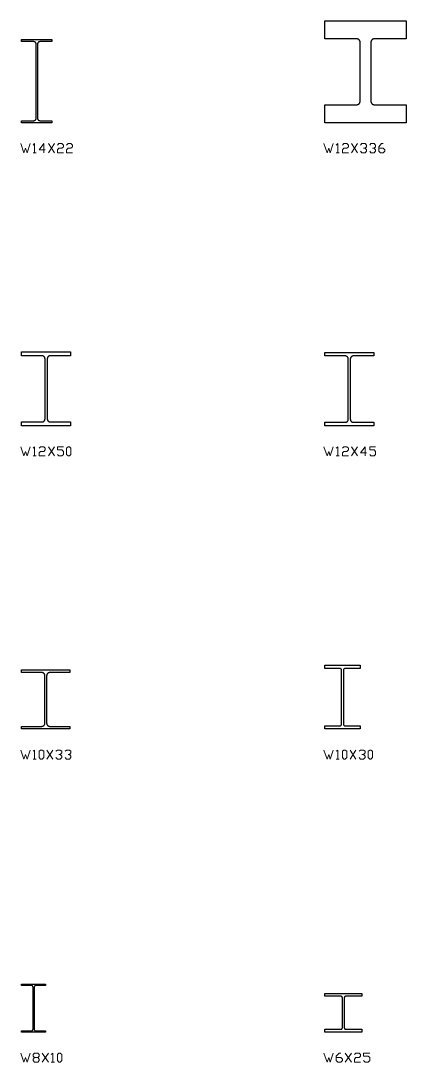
# Model space of a CAD drawing. Header units: inches. Extents: x 0 to 967, y -705 to 45.
# Drawn here: x 899.9 to 963.4, y -655 to -483.2 of the extents above; entities that cross this region are included whole.
import ezdxf

# ---------------------------------------------------------------- set-up
doc = ezdxf.new("R2010")
doc.units = ezdxf.units.IN
doc.header["$MEASUREMENT"] = 0
doc.layers.add('AISC_STEEL', color=7, linetype='Continuous')

msp = doc.modelspace()

# ---------------------------------------------------------------- linework, layer by layer
at = {"color": 3, "lineweight": 0}
for p, q in [((901.88, -504.95), (902.4, -504.95)), ((904.41, -504.95), (905.39, -503.45)), ((904.41, -503.45), (905.39, -504.95)), ((951.87, -504.95), (952.38, -504.95)), ((954.4, -504.95), (955.38, -503.45)), ((954.4, -503.45), (955.38, -504.95)), ((904.41, -554.93), (905.39, -553.44)), ((904.41, -553.44), (905.39, -554.93)), ((954.4, -554.93), (955.38, -553.44)), ((954.4, -553.44), (955.38, -554.93)), ((901.88, -554.93), (902.4, -554.93)), ((951.87, -554.93), (952.38, -554.93)), ((904.15, -604.97), (905.13, -603.47)), ((904.15, -603.47), (905.13, -604.97)), ((954.14, -604.97), (955.12, -603.47)), ((954.14, -603.47), (955.12, -604.97)), ((901.88, -604.97), (902.4, -604.97)), ((951.87, -604.97), (952.38, -604.97)), ((902.14, -654.18), (902.66, -654.18)), ((903.38, -654.96), (904.41, -653.46)), ((903.38, -653.46), (904.41, -654.96)), ((953.36, -654.96), (954.4, -653.46)), ((953.36, -653.46), (954.4, -654.96)), ((904.88, -654.96), (905.39, -654.96))]:
    msp.add_line(p, q, dxfattribs=at)
for points in [[(899.87, -503.45), (900.38, -504.95), (900.64, -504.23), (900.9, -504.95), (901.42, -503.45)], [(901.88, -503.71), (902.14, -503.45), (902.14, -504.95)], [(903.89, -504.48), (902.91, -504.48), (903.64, -503.45), (903.64, -504.95)], [(905.91, -503.71), (906.11, -503.45), (906.63, -503.45), (906.89, -503.71), (906.89, -503.97), (906.63, -504.23), (906.11, -504.23), (905.91, -504.48), (905.91, -504.95), (906.89, -504.95)], [(907.41, -503.71), (907.66, -503.45), (908.13, -503.45), (908.39, -503.71), (908.39, -503.97), (908.13, -504.23), (907.66, -504.23), (907.41, -504.48), (907.41, -504.95), (908.39, -504.95)], [(949.85, -503.45), (950.37, -504.95), (950.63, -504.23), (950.89, -504.95), (951.35, -503.45)], [(951.87, -503.71), (952.12, -503.45), (952.12, -504.95)], [(952.9, -503.71), (953.11, -503.45), (953.62, -503.45), (953.88, -503.71), (953.88, -503.97), (953.62, -504.23), (953.11, -504.23), (952.9, -504.48), (952.9, -504.95), (953.88, -504.95)], [(955.89, -503.71), (956.1, -503.45), (956.62, -503.45), (956.88, -503.71), (956.88, -503.97), (956.62, -504.23)], [(956.36, -504.23), (956.62, -504.23), (956.88, -504.48), (956.88, -504.69), (956.62, -504.95), (956.1, -504.95), (955.89, -504.69)], [(957.39, -503.71), (957.6, -503.45), (958.11, -503.45), (958.37, -503.71), (958.37, -503.97), (958.11, -504.23)], [(957.86, -504.23), (958.11, -504.23), (958.37, -504.48), (958.37, -504.69), (958.11, -504.95), (957.6, -504.95), (957.39, -504.69)], [(958.89, -504.23), (959.61, -504.23), (959.87, -504.48), (959.87, -504.69), (959.61, -504.95), (959.15, -504.95), (958.89, -504.69), (958.89, -503.97), (959.35, -503.45), (959.61, -503.45)], [(899.87, -553.44), (900.38, -554.93), (900.64, -554.21), (900.9, -554.93), (901.42, -553.44)], [(901.88, -553.69), (902.14, -553.44), (902.14, -554.93)], [(902.91, -553.69), (903.12, -553.44), (903.64, -553.44), (903.89, -553.69), (903.89, -553.95), (903.64, -554.21), (903.12, -554.21), (902.91, -554.47), (902.91, -554.93), (903.89, -554.93)], [(905.91, -554.73), (906.11, -554.93), (906.63, -554.93), (906.89, -554.73), (906.89, -554.21), (906.63, -553.95), (905.91, -553.95), (905.91, -553.44), (906.89, -553.44)], [(949.85, -553.44), (950.37, -554.93), (950.63, -554.21), (950.89, -554.93), (951.35, -553.44)], [(951.87, -553.69), (952.12, -553.44), (952.12, -554.93)], [(952.9, -553.69), (953.11, -553.44), (953.62, -553.44), (953.88, -553.69), (953.88, -553.95), (953.62, -554.21), (953.11, -554.21), (952.9, -554.47), (952.9, -554.93), (953.88, -554.93)], [(956.88, -554.47), (955.89, -554.47), (956.62, -553.44), (956.62, -554.93)], [(957.39, -554.73), (957.6, -554.93), (958.11, -554.93), (958.37, -554.73), (958.37, -554.21), (958.11, -553.95), (957.39, -553.95), (957.39, -553.44), (958.37, -553.44)], [(899.87, -603.47), (900.38, -604.97), (900.64, -604.2), (900.9, -604.97), (901.42, -603.47)], [(901.88, -603.68), (902.14, -603.47), (902.14, -604.97)], [(905.65, -603.68), (905.91, -603.47), (906.37, -603.47), (906.63, -603.68), (906.63, -603.94), (906.37, -604.2)], [(906.11, -604.2), (906.37, -604.2), (906.63, -604.46), (906.63, -604.71), (906.37, -604.97), (905.91, -604.97), (905.65, -604.71)], [(907.15, -603.68), (907.41, -603.47), (907.87, -603.47), (908.13, -603.68), (908.13, -603.94), (907.87, -604.2)], [(907.66, -604.2), (907.87, -604.2), (908.13, -604.46), (908.13, -604.71), (907.87, -604.97), (907.41, -604.97), (907.15, -604.71)], [(949.85, -603.47), (950.37, -604.97), (950.63, -604.2), (950.89, -604.97), (951.35, -603.47)], [(951.87, -603.68), (952.12, -603.47), (952.12, -604.97)], [(955.64, -603.68), (955.89, -603.47), (956.36, -603.47), (956.62, -603.68), (956.62, -603.94), (956.36, -604.2)], [(956.1, -604.2), (956.36, -604.2), (956.62, -604.46), (956.62, -604.71), (956.36, -604.97), (955.89, -604.97), (955.64, -604.71)], [(899.87, -653.46), (900.38, -654.96), (900.64, -654.18), (900.9, -654.96), (901.42, -653.46)], [(904.88, -653.72), (905.13, -653.46), (905.13, -654.96)], [(949.85, -653.46), (950.37, -654.96), (950.63, -654.18), (950.89, -654.96), (951.35, -653.46)], [(951.87, -654.18), (952.64, -654.18), (952.9, -654.44), (952.9, -654.7), (952.64, -654.96), (952.12, -654.96), (951.87, -654.7), (951.87, -653.98), (952.38, -653.46), (952.64, -653.46)], [(954.86, -653.72), (955.12, -653.46), (955.64, -653.46), (955.89, -653.72), (955.89, -653.98), (955.64, -654.18), (955.12, -654.18), (954.86, -654.44), (954.86, -654.96), (955.89, -654.96)], [(956.36, -654.7), (956.62, -654.96), (957.13, -654.96), (957.39, -654.7), (957.39, -654.18), (957.13, -653.98), (956.36, -653.98), (956.36, -653.46), (957.39, -653.46)]]:
    msp.add_lwpolyline(points, dxfattribs=at)
for points in [[(907.66, -554.93), (907.66, -554.93), (907.87, -554.93), (908.13, -554.73), (908.13, -553.69), (907.87, -553.44), (907.66, -553.44), (907.41, -553.69), (907.41, -554.73)], [(903.12, -604.97), (903.12, -604.97), (903.38, -604.97), (903.64, -604.71), (903.64, -603.68), (903.38, -603.47), (903.12, -603.47), (902.91, -603.68), (902.91, -604.71)], [(953.11, -604.97), (953.11, -604.97), (953.36, -604.97), (953.62, -604.71), (953.62, -603.68), (953.36, -603.47), (953.11, -603.47), (952.9, -603.68), (952.9, -604.71)], [(957.39, -604.97), (957.39, -604.97), (957.6, -604.97), (957.86, -604.71), (957.86, -603.68), (957.6, -603.47), (957.39, -603.47), (957.13, -603.68), (957.13, -604.71)], [(902.66, -654.18), (902.91, -654.44), (902.91, -654.7), (902.66, -654.96), (902.14, -654.96), (901.88, -654.7), (901.88, -654.44), (902.14, -654.18), (901.88, -653.98), (901.88, -653.72), (902.14, -653.46), (902.66, -653.46), (902.91, -653.72), (902.91, -653.98)], [(906.11, -654.96), (906.11, -654.96), (906.37, -654.96), (906.63, -654.7), (906.63, -653.72), (906.37, -653.46), (906.11, -653.46), (905.91, -653.72), (905.91, -654.7)]]:
    msp.add_lwpolyline(points, close=True, dxfattribs=at)
at = {"layer": 'AISC_STEEL'}
for points in [[(963.4, -483.2), (963.4, -486.16), (958.18, -486.16), (958.15, -486.16), (958.12, -486.16), (958.09, -486.17), (958.06, -486.17), (958.03, -486.18), (958, -486.19), (957.98, -486.2), (957.95, -486.21), (957.92, -486.22), (957.89, -486.23), (957.87, -486.25), (957.84, -486.27), (957.82, -486.28), (957.8, -486.3), (957.77, -486.32), (957.75, -486.34), (957.73, -486.37), (957.71, -486.39), (957.7, -486.41), (957.68, -486.44), (957.66, -486.46), (957.65, -486.49), (957.64, -486.52), (957.63, -486.55), (957.62, -486.57), (957.61, -486.6), (957.6, -486.63), (957.6, -486.66), (957.59, -486.69), (957.59, -486.72), (957.59, -486.75), (957.59, -496.45), (957.59, -496.48), (957.59, -496.51), (957.6, -496.54), (957.6, -496.57), (957.61, -496.6), (957.62, -496.63), (957.63, -496.65), (957.64, -496.68), (957.65, -496.71), (957.66, -496.74), (957.68, -496.76), (957.7, -496.79), (957.71, -496.81), (957.73, -496.83), (957.75, -496.86), (957.77, -496.88), (957.8, -496.9), (957.82, -496.92), (957.84, -496.93), (957.87, -496.95), (957.89, -496.97), (957.92, -496.98), (957.95, -496.99), (957.98, -497), (958, -497.01), (958.03, -497.02), (958.06, -497.03), (958.09, -497.03), (958.12, -497.04), (958.15, -497.04), (958.18, -497.04), (963.4, -497.04), (963.4, -500), (956.7, -500), (950, -500), (950, -497.04), (955.22, -497.04), (955.25, -497.04), (955.28, -497.04), (955.31, -497.03), (955.34, -497.03), (955.37, -497.02), (955.4, -497.01), (955.42, -497), (955.45, -496.99), (955.48, -496.98), (955.51, -496.97), (955.53, -496.95), (955.56, -496.93), (955.58, -496.92), (955.6, -496.9), (955.63, -496.88), (955.65, -496.86), (955.67, -496.83), (955.69, -496.81), (955.7, -496.79), (955.72, -496.76), (955.74, -496.74), (955.75, -496.71), (955.76, -496.68), (955.77, -496.65), (955.78, -496.63), (955.79, -496.6), (955.8, -496.57), (955.8, -496.54), (955.81, -496.51), (955.81, -496.48), (955.81, -496.45), (955.81, -486.75), (955.81, -486.72), (955.81, -486.69), (955.8, -486.66), (955.8, -486.63), (955.79, -486.6), (955.78, -486.57), (955.77, -486.55), (955.76, -486.52), (955.75, -486.49), (955.74, -486.46), (955.72, -486.44), (955.7, -486.41), (955.69, -486.39), (955.67, -486.37), (955.65, -486.34), (955.63, -486.32), (955.6, -486.3), (955.58, -486.28), (955.56, -486.27), (955.53, -486.25), (955.51, -486.23), (955.48, -486.22), (955.45, -486.21), (955.42, -486.2), (955.4, -486.19), (955.37, -486.18), (955.34, -486.17), (955.31, -486.17), (955.28, -486.16), (955.25, -486.16), (955.22, -486.16), (950, -486.16), (950, -483.2), (956.7, -483.2)], [(905, -486.3), (905, -486.63), (903.01, -486.63), (902.99, -486.64), (902.96, -486.64), (902.93, -486.65), (902.9, -486.65), (902.87, -486.66), (902.84, -486.67), (902.82, -486.69), (902.79, -486.7), (902.77, -486.72), (902.74, -486.74), (902.72, -486.76), (902.7, -486.79), (902.68, -486.81), (902.67, -486.83), (902.65, -486.86), (902.64, -486.89), (902.63, -486.92), (902.63, -486.95), (902.62, -486.98), (902.62, -487.01), (902.62, -487.04), (902.62, -499.26), (902.62, -499.29), (902.62, -499.32), (902.63, -499.35), (902.63, -499.38), (902.64, -499.41), (902.65, -499.44), (902.67, -499.46), (902.68, -499.49), (902.7, -499.51), (902.72, -499.54), (902.74, -499.56), (902.77, -499.58), (902.79, -499.6), (902.82, -499.61), (902.84, -499.63), (902.87, -499.64), (902.9, -499.65), (902.93, -499.65), (902.96, -499.66), (902.99, -499.66), (903.01, -499.67), (905, -499.67), (905, -500), (902.5, -500), (900, -500), (900, -499.67), (901.99, -499.67), (902.01, -499.66), (902.04, -499.66), (902.07, -499.65), (902.1, -499.65), (902.13, -499.64), (902.16, -499.63), (902.18, -499.61), (902.21, -499.6), (902.23, -499.58), (902.26, -499.56), (902.28, -499.54), (902.3, -499.51), (902.32, -499.49), (902.33, -499.46), (902.35, -499.44), (902.36, -499.41), (902.37, -499.38), (902.37, -499.35), (902.38, -499.32), (902.38, -499.29), (902.38, -499.26), (902.38, -487.04), (902.38, -487.01), (902.38, -486.98), (902.37, -486.95), (902.37, -486.92), (902.36, -486.89), (902.35, -486.86), (902.33, -486.83), (902.32, -486.81), (902.3, -486.79), (902.28, -486.76), (902.26, -486.74), (902.23, -486.72), (902.21, -486.7), (902.18, -486.69), (902.16, -486.67), (902.13, -486.66), (902.1, -486.65), (902.07, -486.65), (902.04, -486.64), (902.01, -486.64), (901.99, -486.63), (900, -486.63), (900, -486.3), (902.5, -486.3)], [(908.08, -537.8), (908.08, -538.44), (904.73, -538.44), (904.7, -538.44), (904.67, -538.44), (904.64, -538.45), (904.61, -538.45), (904.58, -538.46), (904.55, -538.47), (904.53, -538.48), (904.5, -538.49), (904.48, -538.51), (904.45, -538.52), (904.43, -538.54), (904.4, -538.56), (904.38, -538.58), (904.36, -538.6), (904.34, -538.62), (904.32, -538.64), (904.31, -538.67), (904.29, -538.69), (904.28, -538.72), (904.27, -538.74), (904.26, -538.77), (904.25, -538.8), (904.24, -538.82), (904.23, -538.85), (904.23, -538.88), (904.23, -538.91), (904.23, -538.94), (904.23, -548.86), (904.23, -548.89), (904.23, -548.92), (904.23, -548.95), (904.24, -548.98), (904.25, -549), (904.26, -549.03), (904.27, -549.06), (904.28, -549.08), (904.29, -549.11), (904.31, -549.13), (904.32, -549.16), (904.34, -549.18), (904.36, -549.2), (904.38, -549.22), (904.4, -549.24), (904.43, -549.26), (904.45, -549.28), (904.48, -549.29), (904.5, -549.31), (904.53, -549.32), (904.55, -549.33), (904.58, -549.34), (904.61, -549.35), (904.64, -549.35), (904.67, -549.36), (904.7, -549.36), (904.73, -549.36), (908.08, -549.36), (908.08, -550), (904.04, -550), (900, -550), (900, -549.36), (903.36, -549.36), (903.38, -549.36), (903.41, -549.36), (903.44, -549.35), (903.47, -549.35), (903.5, -549.34), (903.53, -549.33), (903.55, -549.32), (903.58, -549.31), (903.61, -549.29), (903.63, -549.28), (903.65, -549.26), (903.68, -549.24), (903.7, -549.22), (903.72, -549.2), (903.74, -549.18), (903.76, -549.16), (903.77, -549.13), (903.79, -549.11), (903.8, -549.08), (903.81, -549.06), (903.82, -549.03), (903.83, -549), (903.84, -548.98), (903.85, -548.95), (903.85, -548.92), (903.85, -548.89), (903.86, -548.86), (903.86, -538.94), (903.85, -538.91), (903.85, -538.88), (903.85, -538.85), (903.84, -538.82), (903.83, -538.8), (903.82, -538.77), (903.81, -538.74), (903.8, -538.72), (903.79, -538.69), (903.77, -538.67), (903.76, -538.64), (903.74, -538.62), (903.72, -538.6), (903.7, -538.58), (903.68, -538.56), (903.65, -538.54), (903.63, -538.52), (903.61, -538.51), (903.58, -538.49), (903.55, -538.48), (903.53, -538.47), (903.5, -538.46), (903.47, -538.45), (903.44, -538.45), (903.41, -538.44), (903.38, -538.44), (903.36, -538.44), (900, -538.44), (900, -537.8), (904.04, -537.8)], [(958.05, -537.9), (958.05, -538.48), (954.7, -538.48), (954.67, -538.48), (954.64, -538.48), (954.61, -538.48), (954.58, -538.49), (954.55, -538.5), (954.52, -538.51), (954.5, -538.52), (954.47, -538.53), (954.45, -538.54), (954.42, -538.56), (954.4, -538.57), (954.37, -538.59), (954.35, -538.61), (954.33, -538.63), (954.31, -538.66), (954.29, -538.68), (954.28, -538.7), (954.26, -538.73), (954.25, -538.75), (954.23, -538.78), (954.22, -538.81), (954.21, -538.84), (954.21, -538.86), (954.2, -538.89), (954.2, -538.92), (954.19, -538.95), (954.19, -538.98), (954.19, -548.92), (954.19, -548.95), (954.2, -548.98), (954.2, -549.01), (954.21, -549.04), (954.21, -549.06), (954.22, -549.09), (954.23, -549.12), (954.25, -549.15), (954.26, -549.17), (954.28, -549.2), (954.29, -549.22), (954.31, -549.24), (954.33, -549.27), (954.35, -549.29), (954.37, -549.31), (954.4, -549.33), (954.42, -549.34), (954.45, -549.36), (954.47, -549.37), (954.5, -549.38), (954.52, -549.39), (954.55, -549.4), (954.58, -549.41), (954.61, -549.42), (954.64, -549.42), (954.67, -549.42), (954.7, -549.42), (958.05, -549.42), (958.05, -550), (954.02, -550), (950, -550), (950, -549.42), (953.35, -549.42), (953.38, -549.42), (953.41, -549.42), (953.44, -549.42), (953.47, -549.41), (953.5, -549.4), (953.53, -549.39), (953.55, -549.38), (953.58, -549.37), (953.61, -549.36), (953.63, -549.34), (953.65, -549.33), (953.68, -549.31), (953.7, -549.29), (953.72, -549.27), (953.74, -549.24), (953.76, -549.22), (953.77, -549.2), (953.79, -549.17), (953.8, -549.15), (953.82, -549.12), (953.83, -549.09), (953.84, -549.06), (953.84, -549.04), (953.85, -549.01), (953.85, -548.98), (953.86, -548.95), (953.86, -548.92), (953.86, -538.98), (953.86, -538.95), (953.85, -538.92), (953.85, -538.89), (953.84, -538.86), (953.84, -538.84), (953.83, -538.81), (953.82, -538.78), (953.8, -538.75), (953.79, -538.73), (953.77, -538.7), (953.76, -538.68), (953.74, -538.66), (953.72, -538.63), (953.7, -538.61), (953.68, -538.59), (953.65, -538.57), (953.63, -538.56), (953.61, -538.54), (953.58, -538.53), (953.55, -538.52), (953.53, -538.51), (953.5, -538.5), (953.47, -538.49), (953.44, -538.48), (953.41, -538.48), (953.38, -538.48), (953.35, -538.48), (950, -538.48), (950, -537.9), (954.02, -537.9)], [(907.96, -590.27), (907.96, -590.71), (904.62, -590.71), (904.6, -590.71), (904.57, -590.71), (904.54, -590.71), (904.51, -590.72), (904.48, -590.73), (904.45, -590.74), (904.43, -590.75), (904.4, -590.76), (904.38, -590.77), (904.35, -590.79), (904.33, -590.8), (904.3, -590.82), (904.28, -590.84), (904.26, -590.86), (904.24, -590.88), (904.22, -590.91), (904.21, -590.93), (904.19, -590.96), (904.18, -590.98), (904.17, -591.01), (904.16, -591.03), (904.15, -591.06), (904.14, -591.09), (904.13, -591.12), (904.13, -591.15), (904.13, -591.18), (904.12, -591.21), (904.12, -599.07), (904.13, -599.09), (904.13, -599.12), (904.13, -599.15), (904.14, -599.18), (904.15, -599.21), (904.16, -599.24), (904.17, -599.26), (904.18, -599.29), (904.19, -599.32), (904.21, -599.34), (904.22, -599.36), (904.24, -599.39), (904.26, -599.41), (904.28, -599.43), (904.3, -599.45), (904.33, -599.47), (904.35, -599.48), (904.38, -599.5), (904.4, -599.51), (904.43, -599.52), (904.45, -599.53), (904.48, -599.54), (904.51, -599.55), (904.54, -599.56), (904.57, -599.56), (904.6, -599.56), (904.62, -599.57), (907.96, -599.57), (907.96, -600), (903.98, -600), (900, -600), (900, -599.57), (903.34, -599.57), (903.36, -599.56), (903.39, -599.56), (903.42, -599.56), (903.45, -599.55), (903.48, -599.54), (903.51, -599.53), (903.53, -599.52), (903.56, -599.51), (903.59, -599.5), (903.61, -599.48), (903.63, -599.47), (903.66, -599.45), (903.68, -599.43), (903.7, -599.41), (903.72, -599.39), (903.74, -599.36), (903.75, -599.34), (903.77, -599.32), (903.78, -599.29), (903.79, -599.26), (903.8, -599.24), (903.81, -599.21), (903.82, -599.18), (903.83, -599.15), (903.83, -599.12), (903.83, -599.09), (903.84, -599.07), (903.84, -591.21), (903.83, -591.18), (903.83, -591.15), (903.83, -591.12), (903.82, -591.09), (903.81, -591.06), (903.8, -591.03), (903.79, -591.01), (903.78, -590.98), (903.77, -590.96), (903.75, -590.93), (903.74, -590.91), (903.72, -590.88), (903.7, -590.86), (903.68, -590.84), (903.66, -590.82), (903.63, -590.8), (903.61, -590.79), (903.59, -590.77), (903.56, -590.76), (903.53, -590.75), (903.51, -590.74), (903.48, -590.73), (903.45, -590.72), (903.42, -590.71), (903.39, -590.71), (903.36, -590.71), (903.34, -590.71), (900, -590.71), (900, -590.27), (903.98, -590.27)], [(955.81, -589.5), (955.81, -590.01), (953.36, -590.01), (953.33, -590.01), (953.3, -590.02), (953.27, -590.02), (953.24, -590.03), (953.21, -590.05), (953.19, -590.06), (953.16, -590.08), (953.14, -590.1), (953.12, -590.12), (953.11, -590.14), (953.09, -590.17), (953.08, -590.2), (953.07, -590.22), (953.06, -590.25), (953.06, -590.28), (953.05, -590.31), (953.05, -599.19), (953.06, -599.22), (953.06, -599.25), (953.07, -599.28), (953.08, -599.3), (953.09, -599.33), (953.11, -599.36), (953.12, -599.38), (953.14, -599.4), (953.16, -599.42), (953.19, -599.44), (953.21, -599.45), (953.24, -599.47), (953.27, -599.48), (953.3, -599.48), (953.33, -599.49), (953.36, -599.49), (955.81, -599.49), (955.81, -600), (952.9, -600), (950, -600), (950, -599.49), (952.46, -599.49), (952.48, -599.49), (952.51, -599.48), (952.54, -599.48), (952.57, -599.47), (952.6, -599.45), (952.62, -599.44), (952.65, -599.42), (952.67, -599.4), (952.69, -599.38), (952.7, -599.36), (952.72, -599.33), (952.73, -599.3), (952.74, -599.28), (952.75, -599.25), (952.75, -599.22), (952.75, -599.19), (952.75, -590.31), (952.75, -590.28), (952.75, -590.25), (952.74, -590.22), (952.73, -590.2), (952.72, -590.17), (952.7, -590.14), (952.69, -590.12), (952.67, -590.1), (952.65, -590.08), (952.62, -590.06), (952.6, -590.05), (952.57, -590.03), (952.54, -590.02), (952.51, -590.02), (952.48, -590.01), (952.46, -590.01), (950, -590.01), (950, -589.5), (952.9, -589.5)], [(903.94, -642.11), (903.94, -642.32), (902.36, -642.32), (902.33, -642.32), (902.3, -642.32), (902.27, -642.33), (902.24, -642.34), (902.21, -642.35), (902.19, -642.37), (902.16, -642.38), (902.14, -642.4), (902.12, -642.42), (902.11, -642.45), (902.09, -642.47), (902.08, -642.5), (902.07, -642.53), (902.06, -642.56), (902.06, -642.59), (902.05, -642.62), (902.05, -649.5), (902.06, -649.52), (902.06, -649.55), (902.07, -649.58), (902.08, -649.61), (902.09, -649.64), (902.11, -649.66), (902.12, -649.69), (902.14, -649.71), (902.16, -649.73), (902.19, -649.74), (902.21, -649.76), (902.24, -649.77), (902.27, -649.78), (902.3, -649.79), (902.33, -649.79), (902.36, -649.79), (903.94, -649.79), (903.94, -650), (901.97, -650), (900, -650), (900, -649.79), (901.59, -649.79), (901.61, -649.79), (901.64, -649.79), (901.67, -649.78), (901.7, -649.77), (901.73, -649.76), (901.75, -649.74), (901.78, -649.73), (901.8, -649.71), (901.82, -649.69), (901.83, -649.66), (901.85, -649.64), (901.86, -649.61), (901.87, -649.58), (901.88, -649.55), (901.88, -649.52), (901.88, -649.5), (901.88, -642.62), (901.88, -642.59), (901.88, -642.56), (901.87, -642.53), (901.86, -642.5), (901.85, -642.47), (901.83, -642.45), (901.82, -642.42), (901.8, -642.4), (901.78, -642.38), (901.75, -642.37), (901.73, -642.35), (901.7, -642.34), (901.67, -642.33), (901.64, -642.32), (901.61, -642.32), (901.59, -642.32), (900, -642.32), (900, -642.11), (901.97, -642.11)], [(956.08, -643.62), (956.08, -644.08), (953.45, -644.08), (953.42, -644.08), (953.39, -644.08), (953.37, -644.09), (953.34, -644.1), (953.32, -644.11), (953.29, -644.13), (953.27, -644.15), (953.25, -644.17), (953.24, -644.19), (953.22, -644.22), (953.21, -644.24), (953.21, -644.27), (953.2, -644.3), (953.2, -644.33), (953.2, -649.29), (953.2, -649.32), (953.21, -649.35), (953.21, -649.38), (953.22, -649.4), (953.24, -649.43), (953.25, -649.45), (953.27, -649.47), (953.29, -649.49), (953.32, -649.51), (953.34, -649.52), (953.37, -649.53), (953.39, -649.54), (953.42, -649.54), (953.45, -649.54), (956.08, -649.54), (956.08, -650), (953.04, -650), (950, -650), (950, -649.54), (952.63, -649.54), (952.66, -649.54), (952.69, -649.54), (952.71, -649.53), (952.74, -649.52), (952.76, -649.51), (952.79, -649.49), (952.81, -649.47), (952.83, -649.45), (952.84, -649.43), (952.86, -649.4), (952.87, -649.38), (952.87, -649.35), (952.88, -649.32), (952.88, -649.29), (952.88, -644.33), (952.88, -644.3), (952.87, -644.27), (952.87, -644.24), (952.86, -644.22), (952.84, -644.19), (952.83, -644.17), (952.81, -644.15), (952.79, -644.13), (952.76, -644.11), (952.74, -644.1), (952.71, -644.09), (952.69, -644.08), (952.66, -644.08), (952.63, -644.08), (950, -644.08), (950, -643.62), (953.04, -643.62)]]:
    msp.add_lwpolyline(points, close=True, dxfattribs=at)

doc.saveas('drawing.dxf')
